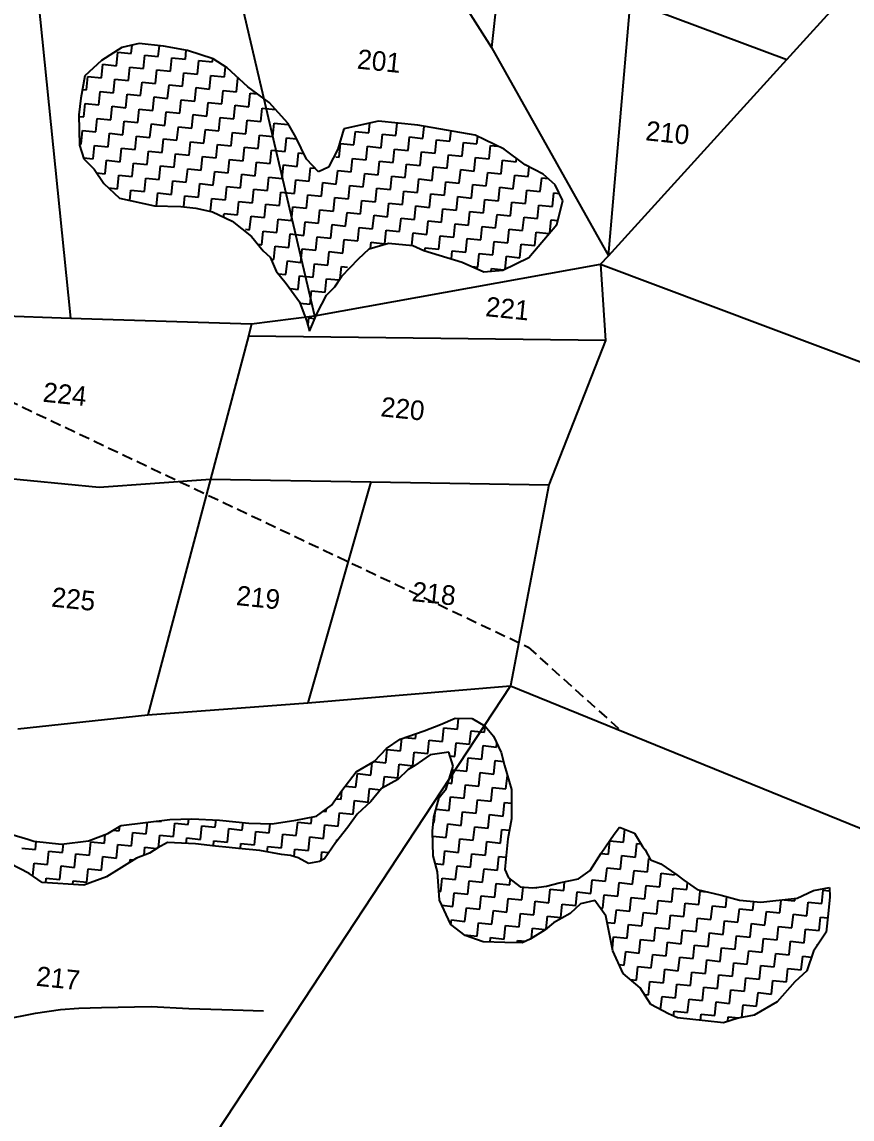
# Model space of a CAD drawing. Header units: metres. Extents: x 290336 to 293471, y 1993039 to 1996947.
# Drawn here: x 292572 to 292964, y 1993314 to 1993832 of the extents above; entities that cross this region are included whole.
import ezdxf
from ezdxf.enums import TextEntityAlignment as Align

# ---------------------------------------------------------------- set-up
doc = ezdxf.new("R2010")
doc.units = ezdxf.units.M
doc.header["$MEASUREMENT"] = 0
doc.linetypes.add('DASHED', pattern=[0.75, 0.5, -0.25])
for name, color, linetype in [('LINE_FOOTPATH', 1, 'DASHED'), ('LINE_WATER', 4, 'Continuous'), ('POLY_HATCH', 12, 'Continuous'), ('POLY_PARCEL', 6, 'Continuous'), ('TEXT_PARCEL', 7, 'Continuous')]:
    doc.layers.add(name, color=color, linetype=linetype)
doc.styles.add('TEXT_MAP', font='', dxfattribs={"height": 1.8})
doc.styles.get('TEXT_MAP').set_extended_font_data('Kruti Dev 050')

msp = doc.modelspace()

# ---------------------------------------------------------------- linework, layer by layer
at = {"layer": 'LINE_FOOTPATH', "ltscale": 10}
for p, q in [((292497.69, 1993685.52), (292811.34, 1993536.7)), ((292811.34, 1993536.7), (292855.12, 1993497.22))]:
    msp.add_line(p, q, dxfattribs=at)
at = {"layer": 'LINE_WATER'}
for p, q in [((292562.61, 1993360.64), (292578.46, 1993363.85)), ((292578.46, 1993363.85), (292590.28, 1993365.54)), ((292590.28, 1993365.54), (292599.07, 1993366.09)), ((292599.07, 1993366.09), (292609.78, 1993366.44)), ((292609.78, 1993366.44), (292633.12, 1993366.94)), ((292633.12, 1993366.94), (292650.98, 1993366.06)), ((292650.98, 1993366.06), (292671.77, 1993365.37)), ((292671.77, 1993365.37), (292686.27, 1993364.84))]:
    msp.add_line(p, q, dxfattribs=at)
at = {"layer": 'POLY_HATCH'}
for p, q in [((292619.29, 1993819.9), (292609.73, 1993813.75)), ((292627.51, 1993821.73), (292619.29, 1993819.9)), ((292638.98, 1993820.54), (292627.51, 1993821.73)), ((292650.37, 1993818.47), (292638.98, 1993820.54)), ((292662.46, 1993814.55), (292650.37, 1993818.47)), ((292669.16, 1993810.29), (292662.46, 1993814.55)), ((292609.73, 1993813.75), (292601.84, 1993806.54)), ((292678.93, 1993801.25), (292669.16, 1993810.29)), ((292601.84, 1993806.54), (292599.87, 1993796.04)), ((292688.89, 1993793.98), (292678.93, 1993801.25)), ((292599.87, 1993796.04), (292599.05, 1993788.1)), ((292697.69, 1993784.15), (292688.89, 1993793.98)), ((292599.05, 1993788.1), (292599.35, 1993773.8)), ((292701.47, 1993777.52), (292697.69, 1993784.15)), ((292740.62, 1993785.07), (292724.18, 1993781.42)), ((292759.16, 1993783.15), (292740.62, 1993785.07)), ((292724.18, 1993781.42), (292721.41, 1993771.89)), ((292786.35, 1993778.56), (292759.16, 1993783.15)), ((292799.93, 1993771.81), (292786.35, 1993778.56)), ((292599.35, 1993773.8), (292601.36, 1993767.35)), ((292706.65, 1993767.17), (292701.47, 1993777.52)), ((292721.41, 1993771.89), (292716.97, 1993763.43)), ((292809.89, 1993764.53), (292799.93, 1993771.81)), ((292601.36, 1993767.35), (292606.21, 1993762.39)), ((292712.28, 1993761.24), (292706.65, 1993767.17)), ((292716.97, 1993763.43), (292712.28, 1993761.24)), ((292818.35, 1993760.09), (292809.89, 1993764.53)), ((292606.21, 1993762.39), (292610.87, 1993755.66)), ((292824.08, 1993755.04), (292818.35, 1993760.09)), ((292610.87, 1993755.66), (292618.17, 1993748.67)), ((292827.76, 1993747.53), (292824.08, 1993755.04)), ((292618.17, 1993748.67), (292634.77, 1993745.17)), ((292824.81, 1993736.24), (292827.76, 1993747.53)), ((292634.77, 1993745.17), (292647.22, 1993744.77)), ((292647.22, 1993744.77), (292654.28, 1993744.04)), ((292654.28, 1993744.04), (292662.14, 1993742.34)), ((292662.14, 1993742.34), (292671.49, 1993737.81)), ((292671.49, 1993737.81), (292680.56, 1993730.63)), ((292811.6, 1993720.66), (292824.81, 1993736.24)), ((292680.56, 1993730.63), (292686.1, 1993723.81)), ((292736.19, 1993724.88), (292745.38, 1993727.5)), ((292745.38, 1993727.5), (292756.86, 1993726.31)), ((292756.86, 1993726.31), (292761.97, 1993724)), ((292686.1, 1993723.81), (292689.36, 1993720.8)), ((292731.22, 1993720.04), (292736.19, 1993724.88)), ((292761.97, 1993724), (292780.15, 1993718.55)), ((292689.36, 1993720.8), (292692.25, 1993714.26)), ((292723.25, 1993711.95), (292731.22, 1993720.04)), ((292780.15, 1993718.55), (292790.38, 1993713.93)), ((292799.39, 1993714.78), (292811.6, 1993720.66)), ((292692.25, 1993714.26), (292697.01, 1993708.42)), ((292720.05, 1993706.93), (292723.25, 1993711.95)), ((292790.38, 1993713.93), (292799.39, 1993714.78)), ((292697.01, 1993708.42), (292703.25, 1993699.74)), ((292716.07, 1993702.88), (292720.05, 1993706.93)), ((292711.62, 1993694.42), (292716.07, 1993702.88)), ((292703.25, 1993699.74), (292706.75, 1993690.46)), ((292706.75, 1993690.46), (292708.06, 1993685.87)), ((292708.06, 1993685.87), (292711.62, 1993694.42)), ((292762.22, 1993497.21), (292769.86, 1993500.1)), ((292769.86, 1993500.1), (292776.78, 1993503.05)), ((292776.78, 1993503.05), (292784.85, 1993502.95)), ((292784.85, 1993502.95), (292791.09, 1993499.37)), ((292791.09, 1993499.37), (292795, 1993494.56)), ((292744.45, 1993488.77), (292750.79, 1993493.25)), ((292750.79, 1993493.25), (292762.22, 1993497.21)), ((292795, 1993494.56), (292798.62, 1993486.85)), ((292738.69, 1993482.76), (292744.45, 1993488.77)), ((292730.09, 1993477.77), (292738.69, 1993482.76)), ((292764.96, 1993485.85), (292757.81, 1993480.71)), ((292773.9, 1993487.13), (292764.96, 1993485.85)), ((292775.91, 1993480.38), (292773.9, 1993487.13)), ((292798.62, 1993486.85), (292800.2, 1993480.81)), ((292723.3, 1993468.93), (292730.09, 1993477.77)), ((292754.68, 1993478.83), (292749.79, 1993474.2)), ((292757.81, 1993480.71), (292754.68, 1993478.83)), ((292772.6, 1993469.71), (292775.91, 1993480.38)), ((292800.2, 1993480.81), (292803.43, 1993469.46)), ((292749.79, 1993474.2), (292742, 1993469.86)), ((292718.42, 1993462.02), (292723.3, 1993468.93)), ((292742, 1993469.86), (292736.96, 1993463.78)), ((292769.24, 1993465.65), (292772.6, 1993469.71)), ((292803.43, 1993469.46), (292803.46, 1993455.51)), ((292711.27, 1993456.89), (292718.42, 1993462.02)), ((292736.96, 1993463.78), (292730.47, 1993457.84)), ((292766.81, 1993456.36), (292769.24, 1993465.65)), ((292701.52, 1993454.96), (292711.27, 1993456.89)), ((292730.47, 1993457.84), (292726.16, 1993451.68)), ((292612.72, 1993448.71), (292618.99, 1993452.47)), ((292618.99, 1993452.47), (292642.04, 1993455.23)), ((292642.04, 1993455.23), (292652.37, 1993455.63)), ((292652.37, 1993455.63), (292665.53, 1993455)), ((292665.53, 1993455), (292679.34, 1993453.58)), ((292679.34, 1993453.58), (292690.32, 1993453.18)), ((292690.32, 1993453.18), (292701.52, 1993454.96)), ((292726.16, 1993451.68), (292720.25, 1993444.21)), ((292766.14, 1993449.82), (292766.81, 1993456.36)), ((292803.46, 1993455.51), (292801.76, 1993446.14)), ((292851.94, 1993448.3), (292854.49, 1993451.7)), ((292854.49, 1993451.7), (292861.54, 1993448.77)), ((292559.28, 1993450.56), (292574.97, 1993446)), ((292603.55, 1993445.25), (292612.72, 1993448.71)), ((292766.39, 1993438.04), (292766.14, 1993449.82)), ((292845.87, 1993439.38), (292851.94, 1993448.3)), ((292861.54, 1993448.77), (292865.3, 1993442.51)), ((292574.97, 1993446), (292577.81, 1993444.98)), ((292577.81, 1993444.98), (292590.89, 1993443.62)), ((292590.89, 1993443.62), (292603.55, 1993445.25)), ((292636.26, 1993441.87), (292632.32, 1993439.34)), ((292640.92, 1993444.33), (292636.26, 1993441.87)), ((292654.08, 1993443.7), (292640.92, 1993444.33)), ((292663.53, 1993442.73), (292654.08, 1993443.7)), ((292670.07, 1993442.05), (292663.53, 1993442.73)), ((292674.43, 1993441.6), (292670.07, 1993442.05)), ((292684.61, 1993440.55), (292674.43, 1993441.6)), ((292720.25, 1993444.21), (292715.06, 1993436.67)), ((292801.76, 1993446.14), (292800.78, 1993436.69)), ((292865.3, 1993442.51), (292866.6, 1993440.91)), ((292626.21, 1993437.04), (292619.14, 1993432.63)), ((292632.32, 1993439.34), (292626.21, 1993437.04)), ((292694.71, 1993438.77), (292684.61, 1993440.55)), ((292699.07, 1993438.32), (292694.71, 1993438.77)), ((292702.63, 1993437.22), (292699.07, 1993438.32)), ((292707.49, 1993434.52), (292702.63, 1993437.22)), ((292715.06, 1993436.67), (292712.73, 1993435.44)), ((292768.55, 1993430.48), (292766.39, 1993438.04)), ((292800.78, 1993436.69), (292800.26, 1993431.61)), ((292840.61, 1993431.11), (292845.87, 1993439.38)), ((292866.6, 1993440.91), (292869.06, 1993436.25)), ((292869.06, 1993436.25), (292874, 1993434.27)), ((292575.5, 1993429.8), (292566.43, 1993434.4)), ((292619.14, 1993432.63), (292612.07, 1993428.22)), ((292712.73, 1993435.44), (292707.49, 1993434.52)), ((292800.26, 1993431.61), (292802.06, 1993427.75)), ((292835.07, 1993427.28), (292840.61, 1993431.11)), ((292874, 1993434.27), (292881.54, 1993429.09)), ((292581.67, 1993425.49), (292575.5, 1993429.8)), ((292612.07, 1993428.22), (292601.37, 1993424.19)), ((292769.38, 1993417.18), (292768.55, 1993430.48)), ((292802.06, 1993427.75), (292807.5, 1993423.52)), ((292826.05, 1993425.27), (292835.07, 1993427.28)), ((292881.54, 1993429.09), (292884.95, 1993426.53)), ((292884.95, 1993426.53), (292891.12, 1993422.22)), ((292601.37, 1993424.19), (292581.67, 1993425.49)), ((292807.5, 1993423.52), (292813.32, 1993422.92)), ((292813.32, 1993422.92), (292816.3, 1993423.34)), ((292816.3, 1993423.34), (292820.01, 1993423.69)), ((292820.01, 1993423.69), (292826.05, 1993425.27)), ((292891.12, 1993422.22), (292902.6, 1993419.57)), ((292938.44, 1993418.07), (292946.16, 1993421.68)), ((292946.16, 1993421.68), (292953.65, 1993423.1)), ((292953.65, 1993423.1), (292953.93, 1993418.67)), ((292774.79, 1993405.61), (292769.38, 1993417.18)), ((292836.05, 1993415.43), (292831.16, 1993410.79)), ((292842.82, 1993416.93), (292836.05, 1993415.43)), ((292847.96, 1993409.79), (292842.82, 1993416.93)), ((292902.6, 1993419.57), (292911.17, 1993417.21)), ((292911.17, 1993417.21), (292916.26, 1993416.69)), ((292916.26, 1993416.69), (292921.35, 1993416.16)), ((292921.35, 1993416.16), (292938.44, 1993418.07)), ((292953.93, 1993418.67), (292953.1, 1993410.68)), ((292831.16, 1993410.79), (292823.37, 1993406.46)), ((292953.1, 1993410.68), (292952.2, 1993401.96)), ((292781.61, 1993400.5), (292774.79, 1993405.61)), ((292823.37, 1993406.46), (292819.36, 1993403.2)), ((292851.39, 1993393.29), (292847.96, 1993409.79)), ((292790.11, 1993397.41), (292781.61, 1993400.5)), ((292819.36, 1993403.2), (292812.29, 1993398.79)), ((292952.2, 1993401.96), (292946.14, 1993393.04)), ((292800.36, 1993397.09), (292790.11, 1993397.41)), ((292808.43, 1993396.99), (292800.36, 1993397.09)), ((292812.29, 1993398.79), (292808.43, 1993396.99)), ((292856.16, 1993382.51), (292851.39, 1993393.29)), ((292946.14, 1993393.04), (292942.98, 1993383.82)), ((292864.28, 1993375.8), (292856.16, 1993382.51)), ((292942.98, 1993383.82), (292937.29, 1993378.54)), ((292869.35, 1993367.94), (292864.28, 1993375.8)), ((292937.29, 1993378.54), (292928.97, 1993369.12)), ((292928.97, 1993369.12), (292918.05, 1993362.9)), ((292877.69, 1993363.4), (292869.35, 1993367.94)), ((292881.9, 1993361.5), (292877.69, 1993363.4)), ((292894.99, 1993360.15), (292881.9, 1993361.5)), ((292903.71, 1993359.25), (292894.99, 1993360.15)), ((292910.55, 1993361.48), (292903.71, 1993359.25)), ((292918.05, 1993362.9), (292910.55, 1993361.48))]:
    msp.add_line(p, q, dxfattribs=at)
at = {"layer": 'POLY_HATCH', "linetype": 'Continuous'}
for p, q in [((292623.8, 1993817.02), (292624.21, 1993820.99)), ((292636.56, 1993815.7), (292637.08, 1993820.74)), ((292616.75, 1993811.3), (292617.41, 1993817.68)), ((292617.41, 1993817.68), (292623.8, 1993817.02)), ((292629.52, 1993809.98), (292630.18, 1993816.36)), ((292630.18, 1993816.36), (292636.56, 1993815.7)), ((292642.29, 1993808.66), (292642.95, 1993815.04)), ((292642.95, 1993815.04), (292649.33, 1993814.38)), ((292649.33, 1993814.38), (292649.77, 1993818.58)), ((292662.1, 1993813.06), (292662.26, 1993814.61)), ((292609.71, 1993805.57), (292610.37, 1993811.96)), ((292610.37, 1993811.96), (292616.75, 1993811.3)), ((292622.48, 1993804.25), (292623.14, 1993810.64)), ((292623.14, 1993810.64), (292629.52, 1993809.98)), ((292635.24, 1993802.93), (292635.9, 1993809.32)), ((292635.9, 1993809.32), (292642.29, 1993808.66)), ((292655.06, 1993807.34), (292655.72, 1993813.72)), ((292655.72, 1993813.72), (292662.1, 1993813.06)), ((292667.82, 1993806.02), (292668.32, 1993810.82)), ((292602.66, 1993799.85), (292603.32, 1993806.23)), ((292603.32, 1993806.23), (292609.71, 1993805.57)), ((292615.43, 1993798.53), (292616.09, 1993804.91)), ((292616.09, 1993804.91), (292622.48, 1993804.25)), ((292648.01, 1993801.61), (292648.67, 1993808)), ((292648.67, 1993808), (292655.06, 1993807.34)), ((292660.78, 1993800.3), (292661.44, 1993806.68)), ((292661.44, 1993806.68), (292667.82, 1993806.02)), ((292673.55, 1993798.98), (292674.21, 1993805.36)), ((292674.21, 1993805.36), (292674.52, 1993805.33)), ((292600.62, 1993800.06), (292602.66, 1993799.85)), ((292608.39, 1993792.8), (292609.05, 1993799.19)), ((292609.05, 1993799.19), (292615.43, 1993798.53)), ((292628.2, 1993797.21), (292628.86, 1993803.59)), ((292628.86, 1993803.59), (292635.24, 1993802.93)), ((292640.97, 1993795.89), (292641.63, 1993802.27)), ((292641.63, 1993802.27), (292648.01, 1993801.61)), ((292653.74, 1993794.57), (292654.4, 1993800.95)), ((292654.4, 1993800.95), (292660.78, 1993800.3)), ((292666.5, 1993793.25), (292667.16, 1993799.64)), ((292667.16, 1993799.64), (292673.55, 1993798.98)), ((292621.16, 1993791.48), (292621.82, 1993797.87)), ((292621.82, 1993797.87), (292628.2, 1993797.21)), ((292633.93, 1993790.17), (292634.58, 1993796.55)), ((292634.58, 1993796.55), (292640.97, 1993795.89)), ((292646.69, 1993788.85), (292647.35, 1993795.23)), ((292647.35, 1993795.23), (292653.74, 1993794.57)), ((292659.46, 1993787.53), (292660.12, 1993793.91)), ((292660.12, 1993793.91), (292666.5, 1993793.25)), ((292679.27, 1993791.93), (292679.93, 1993798.32)), ((292679.93, 1993798.32), (292683.45, 1993797.95)), ((292601.35, 1993787.08), (292602.01, 1993793.46)), ((292602.01, 1993793.46), (292608.39, 1993792.8)), ((292614.11, 1993785.76), (292614.77, 1993792.14)), ((292614.77, 1993792.14), (292621.16, 1993791.48)), ((292626.88, 1993784.44), (292627.54, 1993790.83)), ((292627.54, 1993790.83), (292633.93, 1993790.17)), ((292639.65, 1993783.12), (292640.31, 1993789.51)), ((292640.31, 1993789.51), (292646.69, 1993788.85)), ((292672.23, 1993786.21), (292672.89, 1993792.59)), ((292672.89, 1993792.59), (292679.27, 1993791.93)), ((292685, 1993784.89), (292685.66, 1993791.27)), ((292685.66, 1993791.27), (292691.89, 1993790.63)), ((292599.06, 1993787.32), (292601.35, 1993787.08)), ((292607.07, 1993780.04), (292607.73, 1993786.42)), ((292607.73, 1993786.42), (292614.11, 1993785.76)), ((292619.84, 1993778.72), (292620.5, 1993785.1)), ((292620.5, 1993785.1), (292626.88, 1993784.44)), ((292632.61, 1993777.4), (292633.27, 1993783.78)), ((292633.27, 1993783.78), (292639.65, 1993783.12)), ((292652.42, 1993781.8), (292653.08, 1993788.19)), ((292653.08, 1993788.19), (292659.46, 1993787.53)), ((292665.19, 1993780.48), (292665.85, 1993786.87)), ((292665.85, 1993786.87), (292672.23, 1993786.21)), ((292677.95, 1993779.16), (292678.61, 1993785.55)), ((292678.61, 1993785.55), (292685, 1993784.89)), ((292690.72, 1993777.85), (292691.38, 1993784.23)), ((292691.38, 1993784.23), (292697.77, 1993783.57)), ((292697.77, 1993783.57), (292697.8, 1993783.95)), ((292736.07, 1993779.61), (292736.54, 1993784.16)), ((292748.84, 1993778.29), (292749.44, 1993784.16)), ((292600.03, 1993774.31), (292600.69, 1993780.7)), ((292600.69, 1993780.7), (292607.07, 1993780.04)), ((292612.79, 1993772.99), (292613.45, 1993779.38)), ((292613.45, 1993779.38), (292619.84, 1993778.72)), ((292625.56, 1993771.67), (292626.22, 1993778.06)), ((292626.22, 1993778.06), (292632.61, 1993777.4)), ((292645.37, 1993776.08), (292646.03, 1993782.46)), ((292646.03, 1993782.46), (292652.42, 1993781.8)), ((292658.14, 1993774.76), (292658.8, 1993781.14)), ((292658.8, 1993781.14), (292665.19, 1993780.48)), ((292670.91, 1993773.44), (292671.57, 1993779.82)), ((292671.57, 1993779.82), (292677.95, 1993779.16)), ((292683.68, 1993772.12), (292684.34, 1993778.51)), ((292684.34, 1993778.51), (292690.72, 1993777.85)), ((292729.03, 1993773.89), (292729.69, 1993780.27)), ((292729.69, 1993780.27), (292736.07, 1993779.61)), ((292741.79, 1993772.57), (292742.45, 1993778.95)), ((292742.45, 1993778.95), (292748.84, 1993778.29)), ((292761.61, 1993776.97), (292762.19, 1993782.64)), ((292774.37, 1993775.66), (292774.87, 1993780.5)), ((292599.34, 1993774.38), (292600.03, 1993774.31)), ((292605.75, 1993767.27), (292606.41, 1993773.65)), ((292606.41, 1993773.65), (292612.79, 1993772.99)), ((292638.33, 1993770.35), (292638.99, 1993776.74)), ((292638.99, 1993776.74), (292645.37, 1993776.08)), ((292651.1, 1993769.03), (292651.76, 1993775.42)), ((292651.76, 1993775.42), (292658.14, 1993774.76)), ((292663.87, 1993767.72), (292664.53, 1993774.1)), ((292664.53, 1993774.1), (292670.91, 1993773.44)), ((292696.45, 1993770.8), (292697.11, 1993777.19)), ((292697.11, 1993777.19), (292701.88, 1993776.69)), ((292721.98, 1993768.16), (292722.64, 1993774.55)), ((292722.64, 1993774.55), (292729.03, 1993773.89)), ((292734.75, 1993766.84), (292735.41, 1993773.23)), ((292735.41, 1993773.23), (292741.79, 1993772.57)), ((292754.56, 1993771.25), (292755.22, 1993777.63)), ((292755.22, 1993777.63), (292761.61, 1993776.97)), ((292767.33, 1993769.93), (292767.99, 1993776.32)), ((292767.99, 1993776.32), (292774.37, 1993775.66)), ((292780.1, 1993768.61), (292780.76, 1993775)), ((292780.76, 1993775), (292787.14, 1993774.34)), ((292787.14, 1993774.34), (292787.52, 1993777.98)), ((292792.87, 1993767.29), (292793.53, 1993773.68)), ((292793.53, 1993773.68), (292796.86, 1993773.33)), ((292601.24, 1993767.73), (292605.75, 1993767.27)), ((292618.52, 1993765.95), (292619.18, 1993772.33)), ((292619.18, 1993772.33), (292625.56, 1993771.67)), ((292631.29, 1993764.63), (292631.95, 1993771.01)), ((292631.95, 1993771.01), (292638.33, 1993770.35)), ((292644.06, 1993763.31), (292644.71, 1993769.69)), ((292644.71, 1993769.69), (292651.1, 1993769.03)), ((292656.82, 1993761.99), (292657.48, 1993768.38)), ((292657.48, 1993768.38), (292663.87, 1993767.72)), ((292676.63, 1993766.4), (292677.29, 1993772.78)), ((292677.29, 1993772.78), (292683.68, 1993772.12)), ((292689.4, 1993765.08), (292690.06, 1993771.46)), ((292690.06, 1993771.46), (292696.45, 1993770.8)), ((292702.17, 1993763.76), (292702.83, 1993770.14)), ((292702.83, 1993770.14), (292705.29, 1993769.89)), ((292720.38, 1993768.33), (292721.98, 1993768.16)), ((292747.52, 1993765.53), (292748.18, 1993771.91)), ((292748.18, 1993771.91), (292754.56, 1993771.25)), ((292760.29, 1993764.21), (292760.95, 1993770.59)), ((292760.95, 1993770.59), (292767.33, 1993769.93)), ((292773.05, 1993762.89), (292773.71, 1993769.27)), ((292773.71, 1993769.27), (292780.1, 1993768.61)), ((292785.82, 1993761.57), (292786.48, 1993767.95)), ((292786.48, 1993767.95), (292792.87, 1993767.29)), ((292611.48, 1993760.22), (292612.14, 1993766.61)), ((292612.14, 1993766.61), (292618.52, 1993765.95)), ((292624.24, 1993758.91), (292624.9, 1993765.29)), ((292624.9, 1993765.29), (292631.29, 1993764.63)), ((292637.01, 1993757.59), (292637.67, 1993763.97)), ((292637.67, 1993763.97), (292644.06, 1993763.31)), ((292649.78, 1993756.27), (292650.44, 1993762.65)), ((292650.44, 1993762.65), (292656.82, 1993761.99)), ((292669.59, 1993760.67), (292670.25, 1993767.06)), ((292670.25, 1993767.06), (292676.63, 1993766.4)), ((292682.36, 1993759.35), (292683.02, 1993765.74)), ((292683.02, 1993765.74), (292689.4, 1993765.08)), ((292695.13, 1993758.03), (292695.79, 1993764.42)), ((292695.79, 1993764.42), (292702.17, 1993763.76)), ((292707.9, 1993756.72), (292708.55, 1993763.1)), ((292708.55, 1993763.1), (292710.73, 1993762.87)), ((292727.71, 1993761.12), (292728.37, 1993767.5)), ((292728.37, 1993767.5), (292734.75, 1993766.84)), ((292740.47, 1993759.8), (292741.13, 1993766.19)), ((292741.13, 1993766.19), (292747.52, 1993765.53)), ((292753.24, 1993758.48), (292753.9, 1993764.87)), ((292753.9, 1993764.87), (292760.29, 1993764.21)), ((292766.01, 1993757.16), (292766.67, 1993763.55)), ((292766.67, 1993763.55), (292773.05, 1993762.89)), ((292798.59, 1993760.25), (292799.25, 1993766.63)), ((292799.25, 1993766.63), (292805.63, 1993765.97)), ((292805.63, 1993765.97), (292805.79, 1993767.52)), ((292811.36, 1993758.93), (292811.83, 1993763.51)), ((292607.41, 1993760.64), (292611.48, 1993760.22)), ((292617.2, 1993753.18), (292617.86, 1993759.56)), ((292617.86, 1993759.56), (292624.24, 1993758.91)), ((292629.97, 1993751.86), (292630.63, 1993758.25)), ((292630.63, 1993758.25), (292637.01, 1993757.59)), ((292662.55, 1993754.95), (292663.21, 1993761.33)), ((292663.21, 1993761.33), (292669.59, 1993760.67)), ((292675.32, 1993753.63), (292675.98, 1993760.01)), ((292675.98, 1993760.01), (292682.36, 1993759.35)), ((292688.08, 1993752.31), (292688.74, 1993758.69)), ((292688.74, 1993758.69), (292695.13, 1993758.03)), ((292700.85, 1993750.99), (292701.51, 1993757.37)), ((292701.51, 1993757.37), (292707.9, 1993756.72)), ((292714.86, 1993762.45), (292714.94, 1993762.44)), ((292714.94, 1993762.44), (292714.94, 1993762.49)), ((292720.66, 1993755.4), (292721.32, 1993761.78)), ((292721.32, 1993761.78), (292727.71, 1993761.12)), ((292733.43, 1993754.08), (292734.09, 1993760.46)), ((292734.09, 1993760.46), (292740.47, 1993759.8)), ((292746.2, 1993752.76), (292746.86, 1993759.14)), ((292746.86, 1993759.14), (292753.24, 1993758.48)), ((292758.97, 1993751.44), (292759.63, 1993757.82)), ((292759.63, 1993757.82), (292766.01, 1993757.16)), ((292778.78, 1993755.84), (292779.44, 1993762.23)), ((292779.44, 1993762.23), (292785.82, 1993761.57)), ((292791.55, 1993754.53), (292792.21, 1993760.91)), ((292792.21, 1993760.91), (292798.59, 1993760.25)), ((292804.31, 1993753.21), (292804.97, 1993759.59)), ((292804.97, 1993759.59), (292811.36, 1993758.93)), ((292817.08, 1993751.89), (292817.74, 1993758.27)), ((292817.74, 1993758.27), (292820.77, 1993757.96)), ((292613.01, 1993753.61), (292617.2, 1993753.18)), ((292623.08, 1993747.63), (292623.58, 1993752.52)), ((292623.58, 1993752.52), (292629.97, 1993751.86)), ((292642.74, 1993750.54), (292643.4, 1993756.93)), ((292643.4, 1993756.93), (292649.78, 1993756.27)), ((292655.5, 1993749.22), (292656.16, 1993755.61)), ((292656.16, 1993755.61), (292662.55, 1993754.95)), ((292668.27, 1993747.9), (292668.93, 1993754.29)), ((292668.93, 1993754.29), (292675.32, 1993753.63)), ((292681.04, 1993746.59), (292681.7, 1993752.97)), ((292681.7, 1993752.97), (292688.08, 1993752.31)), ((292713.62, 1993749.67), (292714.28, 1993756.06)), ((292714.28, 1993756.06), (292720.66, 1993755.4)), ((292726.39, 1993748.35), (292727.05, 1993754.74)), ((292727.05, 1993754.74), (292733.43, 1993754.08)), ((292739.16, 1993747.03), (292739.82, 1993753.42)), ((292739.82, 1993753.42), (292746.2, 1993752.76)), ((292771.73, 1993750.12), (292772.39, 1993756.5)), ((292772.39, 1993756.5), (292778.78, 1993755.84)), ((292784.5, 1993748.8), (292785.16, 1993755.18)), ((292785.16, 1993755.18), (292791.55, 1993754.53)), ((292797.27, 1993747.48), (292797.93, 1993753.87)), ((292797.93, 1993753.87), (292804.31, 1993753.21)), ((292810.04, 1993746.16), (292810.7, 1993752.55)), ((292810.7, 1993752.55), (292817.08, 1993751.89)), ((292635.73, 1993745.14), (292636.35, 1993751.2)), ((292636.35, 1993751.2), (292642.74, 1993750.54)), ((292648.59, 1993744.73), (292649.12, 1993749.88)), ((292649.12, 1993749.88), (292655.5, 1993749.22)), ((292661.29, 1993742.75), (292661.89, 1993748.56)), ((292661.89, 1993748.56), (292668.27, 1993747.9)), ((292674, 1993740.86), (292674.66, 1993747.24)), ((292674.66, 1993747.24), (292681.04, 1993746.59)), ((292693.81, 1993745.27), (292694.47, 1993751.65)), ((292694.47, 1993751.65), (292700.85, 1993750.99)), ((292706.58, 1993743.95), (292707.24, 1993750.33)), ((292707.24, 1993750.33), (292713.62, 1993749.67)), ((292719.34, 1993742.63), (292720, 1993749.01)), ((292720, 1993749.01), (292726.39, 1993748.35)), ((292732.11, 1993741.31), (292732.77, 1993747.69)), ((292732.77, 1993747.69), (292739.16, 1993747.03)), ((292751.92, 1993745.71), (292752.58, 1993752.1)), ((292752.58, 1993752.1), (292758.97, 1993751.44)), ((292764.69, 1993744.4), (292765.35, 1993750.78)), ((292765.35, 1993750.78), (292771.73, 1993750.12)), ((292777.46, 1993743.08), (292778.12, 1993749.46)), ((292778.12, 1993749.46), (292784.5, 1993748.8)), ((292790.23, 1993741.76), (292790.89, 1993748.14)), ((292790.89, 1993748.14), (292797.27, 1993747.48)), ((292822.81, 1993744.84), (292823.47, 1993751.23)), ((292823.47, 1993751.23), (292826.08, 1993750.96)), ((292686.76, 1993739.54), (292687.42, 1993745.93)), ((292687.42, 1993745.93), (292693.81, 1993745.27)), ((292699.53, 1993738.22), (292700.19, 1993744.61)), ((292700.19, 1993744.61), (292706.58, 1993743.95)), ((292712.3, 1993736.9), (292712.96, 1993743.29)), ((292712.96, 1993743.29), (292719.34, 1993742.63)), ((292725.07, 1993735.58), (292725.73, 1993741.97)), ((292725.73, 1993741.97), (292732.11, 1993741.31)), ((292744.88, 1993739.99), (292745.54, 1993746.37)), ((292745.54, 1993746.37), (292751.92, 1993745.71)), ((292757.65, 1993738.67), (292758.31, 1993745.05)), ((292758.31, 1993745.05), (292764.69, 1993744.4)), ((292770.42, 1993737.35), (292771.08, 1993743.74)), ((292771.08, 1993743.74), (292777.46, 1993743.08)), ((292783.18, 1993736.03), (292783.84, 1993742.42)), ((292783.84, 1993742.42), (292790.23, 1993741.76)), ((292803, 1993740.44), (292803.65, 1993746.82)), ((292803.65, 1993746.82), (292810.04, 1993746.16)), ((292815.76, 1993739.12), (292816.42, 1993745.5)), ((292816.42, 1993745.5), (292822.81, 1993744.84)), ((292667.43, 1993739.77), (292667.61, 1993741.52)), ((292667.61, 1993741.52), (292674, 1993740.86)), ((292679.72, 1993733.82), (292680.38, 1993740.2)), ((292680.38, 1993740.2), (292686.76, 1993739.54)), ((292692.49, 1993732.5), (292693.15, 1993738.88)), ((292693.15, 1993738.88), (292699.53, 1993738.22)), ((292705.26, 1993731.18), (292705.92, 1993737.56)), ((292705.92, 1993737.56), (292712.3, 1993736.9)), ((292737.84, 1993734.27), (292738.5, 1993740.65)), ((292738.5, 1993740.65), (292744.88, 1993739.99)), ((292750.6, 1993732.95), (292751.26, 1993739.33)), ((292751.26, 1993739.33), (292757.65, 1993738.67)), ((292763.37, 1993731.63), (292764.03, 1993738.01)), ((292764.03, 1993738.01), (292770.42, 1993737.35)), ((292776.14, 1993730.31), (292776.8, 1993736.69)), ((292776.8, 1993736.69), (292783.18, 1993736.03)), ((292795.95, 1993734.71), (292796.61, 1993741.1)), ((292796.61, 1993741.1), (292803, 1993740.44)), ((292808.72, 1993733.39), (292809.38, 1993739.78)), ((292809.38, 1993739.78), (292815.76, 1993739.12)), ((292821.52, 1993732.35), (292822.15, 1993738.46)), ((292822.15, 1993738.46), (292825.31, 1993738.13)), ((292677.8, 1993734.02), (292679.72, 1993733.82)), ((292685.45, 1993726.77), (292686.1, 1993733.16)), ((292686.1, 1993733.16), (292692.49, 1993732.5)), ((292698.21, 1993725.45), (292698.87, 1993731.84)), ((292698.87, 1993731.84), (292705.26, 1993731.18)), ((292718.02, 1993729.86), (292718.68, 1993736.24)), ((292718.68, 1993736.24), (292725.07, 1993735.58)), ((292730.79, 1993728.54), (292731.45, 1993734.93)), ((292731.45, 1993734.93), (292737.84, 1993734.27)), ((292743.56, 1993727.22), (292744.22, 1993733.61)), ((292744.22, 1993733.61), (292750.6, 1993732.95)), ((292756.39, 1993726.52), (292756.99, 1993732.29)), ((292756.99, 1993732.29), (292763.37, 1993731.63)), ((292788.91, 1993728.99), (292789.57, 1993735.37)), ((292789.57, 1993735.37), (292795.95, 1993734.71)), ((292801.68, 1993727.67), (292802.34, 1993734.05)), ((292802.34, 1993734.05), (292808.72, 1993733.39)), ((292814.44, 1993726.35), (292815.1, 1993732.74)), ((292815.1, 1993732.74), (292821.3, 1993732.09)), ((292683.53, 1993726.97), (292685.45, 1993726.77)), ((292710.98, 1993724.14), (292711.64, 1993730.52)), ((292711.64, 1993730.52), (292718.02, 1993729.86)), ((292723.75, 1993722.82), (292724.41, 1993729.2)), ((292724.41, 1993729.2), (292730.79, 1993728.54)), ((292736.89, 1993725.08), (292737.18, 1993727.88)), ((292737.18, 1993727.88), (292743.56, 1993727.22)), ((292769.1, 1993724.58), (292769.76, 1993730.97)), ((292769.76, 1993730.97), (292776.14, 1993730.31)), ((292781.86, 1993723.26), (292782.52, 1993729.65)), ((292782.52, 1993729.65), (292788.91, 1993728.99)), ((292794.63, 1993721.95), (292795.29, 1993728.33)), ((292795.29, 1993728.33), (292801.68, 1993727.67)), ((292807.4, 1993720.63), (292808.06, 1993727.01)), ((292808.06, 1993727.01), (292814.44, 1993726.35)), ((292691.17, 1993719.73), (292691.83, 1993726.11)), ((292691.83, 1993726.11), (292698.21, 1993725.45)), ((292703.94, 1993718.41), (292704.6, 1993724.8)), ((292704.6, 1993724.8), (292710.98, 1993724.14)), ((292716.71, 1993717.09), (292717.37, 1993723.48)), ((292717.37, 1993723.48), (292723.75, 1993722.82)), ((292762.57, 1993723.82), (292762.71, 1993725.24)), ((292762.71, 1993725.24), (292769.1, 1993724.58)), ((292775.08, 1993720.07), (292775.48, 1993723.92)), ((292775.48, 1993723.92), (292781.86, 1993723.26)), ((292787.59, 1993716.22), (292788.25, 1993722.61)), ((292788.25, 1993722.61), (292794.63, 1993721.95)), ((292800.39, 1993715.26), (292801.02, 1993721.29)), ((292801.02, 1993721.29), (292807.4, 1993720.63)), ((292689.77, 1993719.87), (292691.17, 1993719.73)), ((292696.89, 1993712.69), (292697.55, 1993719.07)), ((292697.55, 1993719.07), (292703.94, 1993718.41)), ((292709.66, 1993711.37), (292710.32, 1993717.75)), ((292710.32, 1993717.75), (292716.71, 1993717.09)), ((292722.51, 1993710.78), (292723.09, 1993716.43)), ((292723.09, 1993716.43), (292725.92, 1993716.14)), ((292784.64, 1993716.53), (292787.59, 1993716.22)), ((292693.22, 1993713.07), (292696.89, 1993712.69)), ((292702.62, 1993705.64), (292703.28, 1993712.03)), ((292703.28, 1993712.03), (292709.66, 1993711.37)), ((292715.39, 1993704.32), (292716.05, 1993710.71)), ((292716.05, 1993710.71), (292722.06, 1993710.09)), ((292793.84, 1993714.26), (292793.97, 1993715.56)), ((292793.97, 1993715.56), (292799.77, 1993714.96)), ((292698.95, 1993706.02), (292702.62, 1993705.64)), ((292708.34, 1993698.6), (292709, 1993704.98)), ((292709, 1993704.98), (292715.39, 1993704.32)), ((292703.49, 1993699.1), (292708.34, 1993698.6)), ((292707.34, 1993688.9), (292707.68, 1993692.22)), ((292707.68, 1993692.22), (292710.58, 1993691.92)), ((292770.89, 1993492.12), (292771.55, 1993498.51)), ((292771.55, 1993498.51), (292777.93, 1993497.85)), ((292777.93, 1993497.85), (292778.47, 1993503.03)), ((292790.7, 1993496.53), (292791, 1993499.42)), ((292751.08, 1993487.72), (292751.68, 1993493.56)), ((292752.89, 1993493.98), (292758.12, 1993493.44)), ((292758.12, 1993493.44), (292758.37, 1993495.88)), ((292783.66, 1993490.8), (292784.32, 1993497.19)), ((292784.32, 1993497.19), (292790.7, 1993496.53)), ((292744.03, 1993481.99), (292744.69, 1993488.38)), ((292744.69, 1993488.38), (292751.08, 1993487.72)), ((292763.85, 1993486.4), (292764.51, 1993492.78)), ((292764.51, 1993492.78), (292770.89, 1993492.12)), ((292776.61, 1993485.08), (292777.27, 1993491.46)), ((292777.27, 1993491.46), (292783.66, 1993490.8)), ((292789.38, 1993483.76), (292790.04, 1993490.14)), ((292790.04, 1993490.14), (292796.43, 1993489.48)), ((292796.43, 1993489.48), (292796.6, 1993491.15)), ((292756.8, 1993480.67), (292757.46, 1993487.06)), ((292757.46, 1993487.06), (292763.85, 1993486.4)), ((292774.45, 1993485.3), (292776.61, 1993485.08)), ((292782.34, 1993478.03), (292783, 1993484.42)), ((292783, 1993484.42), (292789.38, 1993483.76)), ((292795.11, 1993476.72), (292795.77, 1993483.1)), ((292795.77, 1993483.1), (292799.7, 1993482.69)), ((292736.99, 1993476.27), (292737.6, 1993482.13)), ((292738.37, 1993482.58), (292744.03, 1993481.99)), ((292749.76, 1993474.95), (292750.42, 1993481.33)), ((292750.42, 1993481.33), (292756.8, 1993480.67)), ((292775.29, 1993472.31), (292775.95, 1993478.69)), ((292775.95, 1993478.69), (292782.34, 1993478.03)), ((292729.95, 1993470.54), (292730.61, 1993476.93)), ((292730.61, 1993476.93), (292736.99, 1993476.27)), ((292742.83, 1993470.33), (292743.37, 1993475.61)), ((292743.37, 1993475.61), (292749.76, 1993474.95)), ((292773.47, 1993472.5), (292775.29, 1993472.31)), ((292788.06, 1993470.99), (292788.72, 1993477.38)), ((292788.72, 1993477.38), (292795.11, 1993476.72)), ((292800.83, 1993469.67), (292801.49, 1993476.06)), ((292801.49, 1993476.06), (292801.55, 1993476.05)), ((292722.9, 1993464.82), (292723.33, 1993468.97)), ((292724.94, 1993471.06), (292729.95, 1993470.54)), ((292735.67, 1993463.5), (292736.33, 1993469.88)), ((292736.33, 1993469.88), (292741.57, 1993469.34)), ((292781.02, 1993465.27), (292781.68, 1993471.65)), ((292781.68, 1993471.65), (292788.06, 1993470.99)), ((292793.79, 1993463.95), (292794.45, 1993470.33)), ((292794.45, 1993470.33), (292800.83, 1993469.67)), ((292720.56, 1993465.06), (292722.9, 1993464.82)), ((292728.63, 1993457.78), (292729.29, 1993464.16)), ((292729.29, 1993464.16), (292735.67, 1993463.5)), ((292773.98, 1993459.54), (292774.64, 1993465.93)), ((292774.64, 1993465.93), (292781.02, 1993465.27)), ((292786.74, 1993458.22), (292787.4, 1993464.61)), ((292787.4, 1993464.61), (292793.79, 1993463.95)), ((292799.51, 1993456.9), (292800.17, 1993463.29)), ((292800.17, 1993463.29), (292803.44, 1993462.95)), ((292714.53, 1993459.23), (292715.86, 1993459.09)), ((292715.86, 1993459.09), (292715.98, 1993460.27)), ((292721.58, 1993452.05), (292722.24, 1993458.43)), ((292722.24, 1993458.43), (292728.63, 1993457.78)), ((292766.93, 1993453.82), (292767.44, 1993458.77)), ((292767.81, 1993460.18), (292773.98, 1993459.54)), ((292779.7, 1993452.5), (292780.36, 1993458.88)), ((292780.36, 1993458.88), (292786.74, 1993458.22)), ((292792.47, 1993451.18), (292793.13, 1993457.56)), ((292793.13, 1993457.56), (292799.51, 1993456.9)), ((292618.12, 1993449.84), (292618.35, 1993452.09)), ((292630.89, 1993448.52), (292631.45, 1993453.96)), ((292635.71, 1993454.47), (292637.93, 1993454.24)), ((292637.93, 1993454.24), (292637.99, 1993454.74)), ((292643.66, 1993447.2), (292644.32, 1993453.58)), ((292644.32, 1993453.58), (292650.7, 1993452.92)), ((292650.7, 1993452.92), (292650.98, 1993455.57)), ((292656.43, 1993445.88), (292657.09, 1993452.26)), ((292657.09, 1993452.26), (292663.47, 1993451.6)), ((292663.47, 1993451.6), (292663.83, 1993455.08)), ((292676.24, 1993450.28), (292676.61, 1993453.86)), ((292689.01, 1993448.96), (292689.44, 1993453.21)), ((292701.77, 1993447.65), (292702.43, 1993454.03)), ((292702.43, 1993454.03), (292708.82, 1993453.37)), ((292708.82, 1993453.37), (292709.14, 1993456.46)), ((292714.54, 1993446.33), (292715.2, 1993452.71)), ((292715.2, 1993452.71), (292721.58, 1993452.05)), ((292766.56, 1993453.86), (292766.93, 1993453.82)), ((292772.66, 1993446.77), (292773.32, 1993453.16)), ((292773.32, 1993453.16), (292779.7, 1993452.5)), ((292785.42, 1993445.46), (292786.08, 1993451.84)), ((292786.08, 1993451.84), (292792.47, 1993451.18)), ((292611.08, 1993444.11), (292611.51, 1993448.25)), ((292615.11, 1993450.15), (292618.12, 1993449.84)), ((292623.85, 1993442.79), (292624.51, 1993449.18)), ((292624.51, 1993449.18), (292630.89, 1993448.52)), ((292636.68, 1993442.1), (292637.27, 1993447.86)), ((292637.27, 1993447.86), (292643.66, 1993447.2)), ((292649.77, 1993443.91), (292650.04, 1993446.54)), ((292650.04, 1993446.54), (292656.43, 1993445.88)), ((292669.19, 1993444.56), (292669.85, 1993450.94)), ((292669.85, 1993450.94), (292676.24, 1993450.28)), ((292681.96, 1993443.24), (292682.62, 1993449.62)), ((292682.62, 1993449.62), (292689.01, 1993448.96)), ((292694.73, 1993441.92), (292695.39, 1993448.3)), ((292695.39, 1993448.3), (292701.77, 1993447.65)), ((292707.5, 1993440.6), (292708.16, 1993446.99)), ((292708.16, 1993446.99), (292714.54, 1993446.33)), ((292766.2, 1993446.77), (292766.27, 1993447.43)), ((292766.27, 1993447.43), (292772.66, 1993446.77)), ((292798.19, 1993444.14), (292798.85, 1993450.52)), ((292798.85, 1993450.52), (292802.48, 1993450.14)), ((292856.31, 1993444.58), (292856.94, 1993450.69)), ((292572.11, 1993441.68), (292578.5, 1993441.02)), ((292578.5, 1993441.02), (292578.9, 1993444.86)), ((292591.27, 1993439.71), (292591.68, 1993443.73)), ((292604.03, 1993438.39), (292604.69, 1993444.77)), ((292604.69, 1993444.77), (292611.08, 1993444.11)), ((292616.8, 1993437.07), (292617.46, 1993443.45)), ((292617.46, 1993443.45), (292623.85, 1993442.79)), ((292629.85, 1993438.41), (292630.23, 1993442.13)), ((292630.23, 1993442.13), (292635.77, 1993441.56)), ((292662.56, 1993442.83), (292662.81, 1993445.22)), ((292662.81, 1993445.22), (292669.19, 1993444.56)), ((292675.33, 1993441.51), (292675.58, 1993443.9)), ((292675.58, 1993443.9), (292681.96, 1993443.24)), ((292688.07, 1993439.94), (292688.35, 1993442.58)), ((292688.35, 1993442.58), (292694.73, 1993441.92)), ((292700.76, 1993437.8), (292701.11, 1993441.26)), ((292701.11, 1993441.26), (292707.5, 1993440.6)), ((292720.85, 1993444.97), (292720.93, 1993445.67)), ((292720.93, 1993445.67), (292721.37, 1993445.62)), ((292778.38, 1993439.73), (292779.04, 1993446.11)), ((292779.04, 1993446.11), (292785.42, 1993445.46)), ((292791.15, 1993438.41), (292791.81, 1993444.8)), ((292791.81, 1993444.8), (292798.19, 1993444.14)), ((292849.26, 1993438.86), (292849.92, 1993445.24)), ((292849.92, 1993445.24), (292856.31, 1993444.58)), ((292862.03, 1993437.54), (292862.69, 1993443.92)), ((292862.69, 1993443.92), (292864.56, 1993443.73)), ((292584.22, 1993433.98), (292584.88, 1993440.36)), ((292584.88, 1993440.36), (292591.27, 1993439.71)), ((292596.99, 1993432.66), (292597.65, 1993439.05)), ((292597.65, 1993439.05), (292604.03, 1993438.39)), ((292609.76, 1993431.34), (292610.42, 1993437.73)), ((292610.42, 1993437.73), (292616.8, 1993437.07)), ((292623.05, 1993435.07), (292623.19, 1993436.41)), ((292623.19, 1993436.41), (292624.91, 1993436.23)), ((292713.46, 1993435.82), (292713.88, 1993439.94)), ((292713.88, 1993439.94), (292717.08, 1993439.61)), ((292771.34, 1993434.01), (292772, 1993440.39)), ((292772, 1993440.39), (292778.38, 1993439.73)), ((292784.11, 1993432.69), (292784.77, 1993439.07)), ((292784.77, 1993439.07), (292791.15, 1993438.41)), ((292796.87, 1993431.37), (292797.53, 1993437.75)), ((292797.53, 1993437.75), (292800.85, 1993437.41)), ((292845.77, 1993439.22), (292849.26, 1993438.86)), ((292854.99, 1993431.82), (292855.65, 1993438.2)), ((292855.65, 1993438.2), (292862.03, 1993437.54)), ((292867.76, 1993430.5), (292868.42, 1993436.88)), ((292868.42, 1993436.88), (292868.74, 1993436.85)), ((292577.22, 1993428.6), (292577.84, 1993434.64)), ((292577.84, 1993434.64), (292584.22, 1993433.98)), ((292589.95, 1993426.94), (292590.61, 1993433.32)), ((292590.61, 1993433.32), (292596.99, 1993432.66)), ((292602.72, 1993425.62), (292603.38, 1993432)), ((292603.38, 1993432), (292609.76, 1993431.34)), ((292767.43, 1993434.41), (292771.34, 1993434.01)), ((292777.06, 1993426.96), (292777.72, 1993433.35)), ((292777.72, 1993433.35), (292784.11, 1993432.69)), ((292789.83, 1993425.64), (292790.49, 1993432.03)), ((292790.49, 1993432.03), (292796.87, 1993431.37)), ((292841.92, 1993433.17), (292842.22, 1993433.14)), ((292842.22, 1993433.14), (292842.28, 1993433.74)), ((292847.95, 1993426.09), (292848.61, 1993432.48)), ((292848.61, 1993432.48), (292854.99, 1993431.82)), ((292860.71, 1993424.77), (292861.37, 1993431.16)), ((292861.37, 1993431.16), (292867.76, 1993430.5)), ((292583.33, 1993425.38), (292583.56, 1993427.6)), ((292583.56, 1993427.6), (292589.95, 1993426.94)), ((292596.15, 1993424.53), (292596.33, 1993426.28)), ((292596.33, 1993426.28), (292602.72, 1993425.62)), ((292770.02, 1993421.24), (292770.68, 1993427.62)), ((292770.68, 1993427.62), (292777.06, 1993426.96)), ((292782.79, 1993419.92), (292783.45, 1993426.3)), ((292783.45, 1993426.3), (292789.83, 1993425.64)), ((292802.6, 1993424.32), (292802.89, 1993427.11)), ((292828.13, 1993421.69), (292828.56, 1993425.83)), ((292840.9, 1993420.37), (292841.56, 1993426.75)), ((292841.56, 1993426.75), (292847.95, 1993426.09)), ((292873.48, 1993423.45), (292874.14, 1993429.84)), ((292874.14, 1993429.84), (292880.53, 1993429.18)), ((292880.53, 1993429.18), (292880.58, 1993429.74)), ((292769.12, 1993421.33), (292770.02, 1993421.24)), ((292775.74, 1993414.19), (292776.4, 1993420.58)), ((292776.4, 1993420.58), (292782.79, 1993419.92)), ((292795.55, 1993418.6), (292796.21, 1993424.98)), ((292796.21, 1993424.98), (292802.6, 1993424.32)), ((292808.32, 1993417.28), (292808.95, 1993423.37)), ((292814.53, 1993423.09), (292815.37, 1993423.01)), ((292815.37, 1993423.01), (292815.39, 1993423.21)), ((292821.09, 1993415.96), (292821.75, 1993422.35)), ((292821.75, 1993422.35), (292828.13, 1993421.69)), ((292833.86, 1993414.64), (292834.52, 1993421.03)), ((292834.52, 1993421.03), (292840.9, 1993420.37)), ((292853.67, 1993419.05), (292854.33, 1993425.43)), ((292854.33, 1993425.43), (292860.71, 1993424.77)), ((292866.44, 1993417.73), (292867.1, 1993424.11)), ((292867.1, 1993424.11), (292873.48, 1993423.45)), ((292879.21, 1993416.41), (292879.87, 1993422.79)), ((292879.87, 1993422.79), (292886.25, 1993422.13)), ((292886.25, 1993422.13), (292886.59, 1993425.39)), ((292891.97, 1993415.09), (292892.63, 1993421.48)), ((292892.63, 1993421.48), (292895.73, 1993421.15)), ((292950.09, 1993415.54), (292950.75, 1993421.92)), ((292950.75, 1993421.92), (292953.75, 1993421.61)), ((292788.51, 1993412.88), (292789.17, 1993419.26)), ((292789.17, 1993419.26), (292795.55, 1993418.6)), ((292801.28, 1993411.56), (292801.94, 1993417.94)), ((292801.94, 1993417.94), (292808.32, 1993417.28)), ((292814.05, 1993410.24), (292814.71, 1993416.62)), ((292814.71, 1993416.62), (292821.09, 1993415.96)), ((292826.82, 1993408.92), (292827.47, 1993415.3)), ((292827.47, 1993415.3), (292833.86, 1993414.64)), ((292846.63, 1993413.32), (292847.29, 1993419.71)), ((292847.29, 1993419.71), (292853.67, 1993419.05)), ((292859.39, 1993412), (292860.05, 1993418.39)), ((292860.05, 1993418.39), (292866.44, 1993417.73)), ((292872.16, 1993410.69), (292872.82, 1993417.07)), ((292872.82, 1993417.07), (292879.21, 1993416.41)), ((292884.93, 1993409.37), (292885.59, 1993415.75)), ((292885.59, 1993415.75), (292891.97, 1993415.09)), ((292904.74, 1993413.77), (292905.27, 1993418.84)), ((292917.51, 1993412.45), (292917.93, 1993416.52)), ((292930.28, 1993411.13), (292930.91, 1993417.23)), ((292932.27, 1993417.38), (292937.32, 1993416.86)), ((292937.32, 1993416.86), (292937.44, 1993417.96)), ((292943.05, 1993409.81), (292943.71, 1993416.2)), ((292943.71, 1993416.2), (292950.09, 1993415.54)), ((292770.52, 1993414.73), (292775.74, 1993414.19)), ((292781.47, 1993407.15), (292782.13, 1993413.54)), ((292782.13, 1993413.54), (292788.51, 1993412.88)), ((292794.24, 1993405.83), (292794.9, 1993412.22)), ((292794.9, 1993412.22), (292801.28, 1993411.56)), ((292807, 1993404.51), (292807.66, 1993410.9)), ((292807.66, 1993410.9), (292814.05, 1993410.24)), ((292845.32, 1993413.46), (292846.63, 1993413.32)), ((292852.35, 1993406.28), (292853.01, 1993412.66)), ((292853.01, 1993412.66), (292859.39, 1993412)), ((292865.12, 1993404.96), (292865.78, 1993411.35)), ((292865.78, 1993411.35), (292872.16, 1993410.69)), ((292897.7, 1993408.05), (292898.36, 1993414.43)), ((292898.36, 1993414.43), (292904.74, 1993413.77)), ((292910.47, 1993406.73), (292911.13, 1993413.11)), ((292911.13, 1993413.11), (292917.51, 1993412.45)), ((292923.23, 1993405.41), (292923.89, 1993411.79)), ((292923.89, 1993411.79), (292930.28, 1993411.13)), ((292936, 1993404.09), (292936.66, 1993410.47)), ((292936.66, 1993410.47), (292943.05, 1993409.81)), ((292774.85, 1993405.56), (292775.08, 1993407.81)), ((292775.08, 1993407.81), (292781.47, 1993407.15)), ((292787.19, 1993400.11), (292787.85, 1993406.49)), ((292787.85, 1993406.49), (292794.24, 1993405.83)), ((292799.96, 1993398.79), (292800.62, 1993405.17)), ((292800.62, 1993405.17), (292807, 1993404.51)), ((292819.81, 1993403.57), (292820.43, 1993409.58)), ((292820.43, 1993409.58), (292826.82, 1993408.92)), ((292848.61, 1993406.67), (292852.35, 1993406.28)), ((292858.08, 1993399.24), (292858.74, 1993405.62)), ((292858.74, 1993405.62), (292865.12, 1993404.96)), ((292877.89, 1993403.64), (292878.55, 1993410.03)), ((292878.55, 1993410.03), (292884.93, 1993409.37)), ((292890.66, 1993402.32), (292891.31, 1993408.71)), ((292891.31, 1993408.71), (292897.7, 1993408.05)), ((292903.42, 1993401), (292904.08, 1993407.39)), ((292904.08, 1993407.39), (292910.47, 1993406.73)), ((292916.19, 1993399.68), (292916.85, 1993406.07)), ((292916.85, 1993406.07), (292923.23, 1993405.41)), ((292948.77, 1993402.77), (292949.43, 1993409.16)), ((292949.43, 1993409.16), (292952.91, 1993408.8)), ((292781.32, 1993400.71), (292787.19, 1993400.11)), ((292812.9, 1993399.18), (292813.39, 1993403.85)), ((292813.39, 1993403.85), (292819.4, 1993403.23)), ((292851.14, 1993394.53), (292851.69, 1993399.9)), ((292851.69, 1993399.9), (292858.08, 1993399.24)), ((292870.84, 1993397.92), (292871.5, 1993404.3)), ((292871.5, 1993404.3), (292877.89, 1993403.64)), ((292883.61, 1993396.6), (292884.27, 1993402.98)), ((292884.27, 1993402.98), (292890.66, 1993402.32)), ((292896.38, 1993395.28), (292897.04, 1993401.66)), ((292897.04, 1993401.66), (292903.42, 1993401)), ((292909.15, 1993393.96), (292909.81, 1993400.34)), ((292909.81, 1993400.34), (292916.19, 1993399.68)), ((292928.96, 1993398.37), (292929.62, 1993404.75)), ((292929.62, 1993404.75), (292936, 1993404.09)), ((292941.73, 1993397.05), (292942.39, 1993403.43)), ((292942.39, 1993403.43), (292948.77, 1993402.77)), ((292793.36, 1993397.31), (292793.58, 1993399.45)), ((292793.58, 1993399.45), (292799.96, 1993398.79)), ((292806.23, 1993397.02), (292806.34, 1993398.13)), ((292806.34, 1993398.13), (292810.05, 1993397.75)), ((292863.8, 1993392.19), (292864.46, 1993398.58)), ((292864.46, 1993398.58), (292870.84, 1993397.92)), ((292876.57, 1993390.87), (292877.23, 1993397.26)), ((292877.23, 1993397.26), (292883.61, 1993396.6)), ((292889.34, 1993389.56), (292890, 1993395.94)), ((292890, 1993395.94), (292896.38, 1993395.28)), ((292902.1, 1993388.24), (292902.76, 1993394.62)), ((292902.76, 1993394.62), (292909.15, 1993393.96)), ((292921.92, 1993392.64), (292922.58, 1993399.03)), ((292922.58, 1993399.03), (292928.96, 1993398.37)), ((292934.68, 1993391.32), (292935.34, 1993397.71)), ((292935.34, 1993397.71), (292941.73, 1993397.05)), ((292948.06, 1993395.86), (292948.11, 1993396.39)), ((292948.11, 1993396.39), (292948.39, 1993396.36)), ((292856.76, 1993386.47), (292857.42, 1993392.85)), ((292857.42, 1993392.85), (292863.8, 1993392.19)), ((292869.52, 1993385.15), (292870.18, 1993391.53)), ((292870.18, 1993391.53), (292876.57, 1993390.87)), ((292882.29, 1993383.83), (292882.95, 1993390.21)), ((292882.95, 1993390.21), (292889.34, 1993389.56)), ((292914.87, 1993386.92), (292915.53, 1993393.3)), ((292915.53, 1993393.3), (292921.92, 1993392.64)), ((292927.64, 1993385.6), (292928.3, 1993391.98)), ((292928.3, 1993391.98), (292934.68, 1993391.32)), ((292940.41, 1993384.28), (292941.07, 1993390.66)), ((292941.07, 1993390.66), (292945.18, 1993390.24)), ((292854.3, 1993386.72), (292856.76, 1993386.47)), ((292862.48, 1993379.43), (292863.14, 1993385.81)), ((292863.14, 1993385.81), (292869.52, 1993385.15)), ((292875.25, 1993378.11), (292875.91, 1993384.49)), ((292875.91, 1993384.49), (292882.29, 1993383.83)), ((292895.06, 1993382.51), (292895.72, 1993388.9)), ((292895.72, 1993388.9), (292902.1, 1993388.24)), ((292907.83, 1993381.19), (292908.49, 1993387.58)), ((292908.49, 1993387.58), (292914.87, 1993386.92)), ((292920.6, 1993379.87), (292921.26, 1993386.26)), ((292921.26, 1993386.26), (292927.64, 1993385.6)), ((292933.36, 1993378.55), (292934.02, 1993384.94)), ((292934.02, 1993384.94), (292940.41, 1993384.28)), ((292859.53, 1993379.73), (292862.48, 1993379.43)), ((292888.02, 1993376.79), (292888.68, 1993383.17)), ((292888.68, 1993383.17), (292895.06, 1993382.51)), ((292900.78, 1993375.47), (292901.44, 1993381.85)), ((292901.44, 1993381.85), (292907.83, 1993381.19)), ((292913.55, 1993374.15), (292914.21, 1993380.53)), ((292914.21, 1993380.53), (292920.6, 1993379.87)), ((292926.32, 1993372.83), (292926.98, 1993379.21)), ((292926.98, 1993379.21), (292933.36, 1993378.55)), ((292868.21, 1993372.38), (292868.86, 1993378.77)), ((292868.86, 1993378.77), (292875.25, 1993378.11)), ((292880.97, 1993371.06), (292881.63, 1993377.45)), ((292881.63, 1993377.45), (292888.02, 1993376.79)), ((292893.74, 1993369.74), (292894.4, 1993376.13)), ((292894.4, 1993376.13), (292900.78, 1993375.47)), ((292906.51, 1993368.42), (292907.17, 1993374.81)), ((292907.17, 1993374.81), (292913.55, 1993374.15)), ((292866.36, 1993372.57), (292868.21, 1993372.38)), ((292873.94, 1993365.44), (292874.59, 1993371.72)), ((292874.59, 1993371.72), (292880.97, 1993371.06)), ((292886.7, 1993364.02), (292887.36, 1993370.4)), ((292887.36, 1993370.4), (292893.74, 1993369.74)), ((292899.47, 1993362.7), (292900.13, 1993369.08)), ((292900.13, 1993369.08), (292906.51, 1993368.42)), ((292919.28, 1993367.11), (292919.94, 1993373.49)), ((292919.94, 1993373.49), (292926.32, 1993372.83)), ((292880.07, 1993362.33), (292880.31, 1993364.68)), ((292880.31, 1993364.68), (292886.7, 1993364.02)), ((292912.28, 1993361.81), (292912.89, 1993367.77)), ((292912.89, 1993367.77), (292919.28, 1993367.11)), ((292892.77, 1993360.38), (292893.08, 1993363.36)), ((292893.08, 1993363.36), (292899.47, 1993362.7)), ((292905.63, 1993359.87), (292905.85, 1993362.04)), ((292905.85, 1993362.04), (292910.82, 1993361.53))]:
    msp.add_line(p, q, dxfattribs=at)
at = {"layer": 'POLY_PARCEL'}
for p, q in [((292820.81, 1994054.37), (292793.95, 1993819.89)), ((292655.74, 1993927.09), (292710.38, 1993693.16)), ((292572.27, 1993916.05), (292594.99, 1993692.12)), ((292772.93, 1993853.11), (292793.95, 1993819.89)), ((292849.22, 1993721.5), (292859.65, 1993841.73)), ((292859.65, 1993841.73), (292933.55, 1993814.26)), ((292933.55, 1993814.26), (292960.56, 1993843.96)), ((292793.95, 1993819.89), (292849.22, 1993721.5)), ((292849.22, 1993721.5), (292933.55, 1993814.26)), ((292845.59, 1993717.51), (292849.22, 1993721.5)), ((292710.38, 1993693.16), (292845.59, 1993717.51)), ((292845.59, 1993717.51), (293245.25, 1993567.58)), ((292845.59, 1993717.51), (292847.88, 1993681.5)), ((292535.17, 1993694.21), (292594.99, 1993692.12)), ((292594.99, 1993692.12), (292680.66, 1993689.41)), ((292680.66, 1993689.41), (292710.38, 1993693.16)), ((292680.66, 1993689.41), (292679.11, 1993683.6)), ((292679.11, 1993683.6), (292661.16, 1993616.03)), ((292847.88, 1993681.5), (292679.11, 1993683.6)), ((292847.88, 1993681.5), (292821.05, 1993613.37)), ((292529.81, 1993619.87), (292608.56, 1993612.23)), ((292608.56, 1993612.23), (292661.16, 1993616.03)), ((292661.16, 1993616.03), (292631.55, 1993504.62)), ((292661.16, 1993616.03), (292736.94, 1993614.77)), ((292736.94, 1993614.77), (292707.19, 1993510.44)), ((292736.94, 1993614.77), (292821.05, 1993613.37)), ((292821.05, 1993613.37), (292803.06, 1993518.42)), ((292803.06, 1993518.42), (292646.37, 1993280.76)), ((292707.19, 1993510.44), (292803.06, 1993518.42)), ((292803.06, 1993518.42), (292972.19, 1993449.53)), ((292631.55, 1993504.62), (292707.19, 1993510.44)), ((292570.16, 1993498.01), (292631.55, 1993504.62))]:
    msp.add_line(p, q, dxfattribs=at)

# ---------------------------------------------------------------- texts
at = {"layer": 'TEXT_PARCEL', "style": 'TEXT_MAP'}
for s, p in [('201', (292740.92, 1993813.51)), ('210', (292877.21, 1993779.65)), ('221', (292801.6, 1993696.66)), ('224', (292592.42, 1993656.23)), ('220', (292752.07, 1993649.28)), ('219', (292683.79, 1993560.12)), ('218', (292766.82, 1993561.98)), ('225', (292596.48, 1993559.4)), ('217', (292589.24, 1993380.37))]:
    msp.add_text(s, height=9.242, rotation=354.1017, dxfattribs=at).set_placement(p, align=Align.MIDDLE)

doc.saveas('drawing.dxf')
